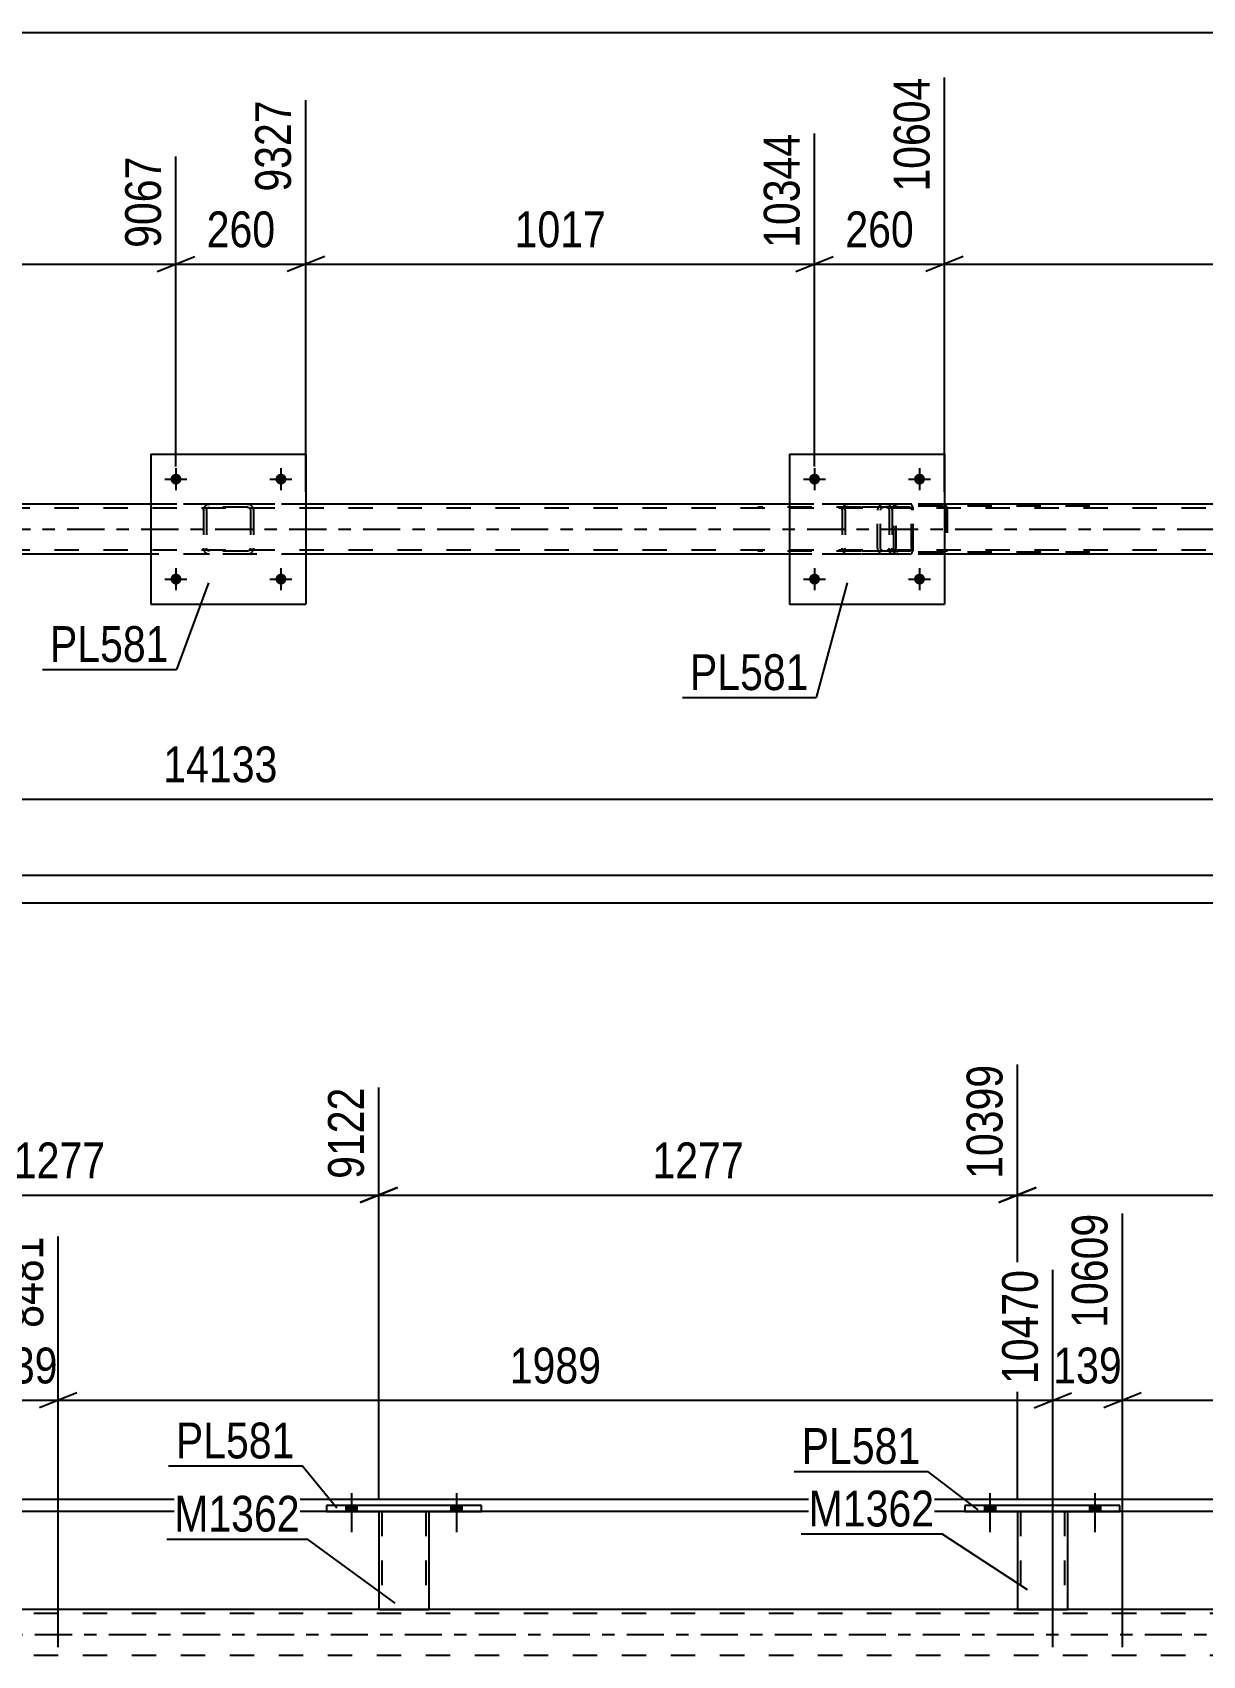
# Model space of a CAD drawing. Header units: millimetres. Extents: x 0 to 1797, y -6 to 560.
# Drawn here: x 1412.1 to 1505.7, y 425.1 to 555 of the extents above; entities that cross this region are included whole.
import ezdxf

# ---------------------------------------------------------------- set-up
doc = ezdxf.new("R2010")
doc.units = ezdxf.units.MM
doc.linetypes.add('DXK_LINE_DOT2', pattern=[3.9198, 1.9599, -1.9599])
doc.linetypes.add('DXK_LINE_DOT3', pattern=[5.9187, 2.979, -0.9799, 0.9799, -0.9799])
doc.styles.add('Arial Narrow', font='ARIALN.TTF', dxfattribs={"height": 0.2})

# ---------------------------------------------------------------- blocks, each defined once
blk = doc.blocks.new('Bolt-814276781-2627 - 2618')
at = {"linetype": 'Continuous'}
for points in [[(1475.12, 511.29, -1), (1474.24, 511.29, -1)], [(1483.52, 511.29, -1), (1482.64, 511.29, -1)]]:
    blk.add_hatch(color=1, dxfattribs=at).paths.add_polyline_path(points)
at = {"color": 1, "linetype": 'Continuous'}
for p, q in [((1474.68, 512.17), (1474.68, 510.41)), ((1483.08, 512.17), (1483.08, 510.41)), ((1473.8, 511.29), (1475.56, 511.29)), ((1482.2, 511.29), (1483.96, 511.29))]:
    blk.add_line(p, q, dxfattribs=at)
blk = doc.blocks.new('Part-814276781-2698 - 2618')
at = {"color": 7, "linetype": 'DXK_LINE_DOT2'}
for p, q in [((1481.06, 517.09), (1481.03, 516.96)), ((1481.2, 516.96), (1481.21, 517.03)), ((1481.21, 517.03), (1481.25, 517.08)), ((1481.37, 517.28), (1481.24, 517.26)), ((1481.25, 517.08), (1481.3, 517.11)), ((1481.3, 517.11), (1481.37, 517.12)), ((1496.7, 517.28), (1481.37, 517.28)), ((1496.7, 517.12), (1481.37, 517.12)), ((1485.08, 517.26), (1484.95, 517.28)), ((1484.95, 517.12), (1485.01, 517.11)), ((1485.01, 517.11), (1485.07, 517.08)), ((1485.07, 517.08), (1485.1, 517.03)), ((1485.1, 517.03), (1485.12, 516.96)), ((1485.29, 516.96), (1485.26, 517.09)), ((1481.03, 513.6), (1481.03, 516.96)), ((1481.2, 513.6), (1481.2, 516.96)), ((1485.12, 516.96), (1485.12, 513.6)), ((1485.29, 516.96), (1485.29, 513.6)), ((1481.03, 513.6), (1481.06, 513.48)), ((1481.21, 513.54), (1481.2, 513.6)), ((1481.25, 513.49), (1481.21, 513.54)), ((1481.24, 513.31), (1481.37, 513.28)), ((1481.3, 513.46), (1481.25, 513.49)), ((1481.37, 513.44), (1481.3, 513.46)), ((1496.7, 513.44), (1481.37, 513.44)), ((1496.7, 513.28), (1481.37, 513.28)), ((1485.01, 513.46), (1484.95, 513.44)), ((1484.95, 513.28), (1485.08, 513.31)), ((1485.07, 513.49), (1485.01, 513.46)), ((1485.1, 513.54), (1485.07, 513.49)), ((1485.12, 513.6), (1485.1, 513.54)), ((1485.26, 513.48), (1485.29, 513.6))]:
    blk.add_line(p, q, dxfattribs=at)
for centre, start, end in [((1481.36, 516.95), 110.7583, 155.68), ((1484.96, 516.95), 24.32, 69.2417), ((1481.36, 513.62), 204.32, 249.2417)]:
    blk.add_arc(centre, 0.331, start, end, dxfattribs=at)
blk = doc.blocks.new('Part-814276781-2728 - 2618')
at = {"color": 7, "linetype": 'DXK_LINE_DOT2'}
for p, q in [((1477.18, 517.25), (1477.36, 517.28)), ((1477.36, 517.28), (1477.18, 517.25)), ((1477.19, 516.97), (1477.27, 517.03)), ((1477.27, 517.03), (1477.36, 517.04)), ((1480.4, 517.28), (1477.36, 517.28)), ((1480.4, 517.04), (1477.36, 517.04)), ((1480.4, 517.28), (1480.59, 517.25)), ((1480.59, 517.25), (1480.4, 517.28)), ((1480.4, 517.04), (1480.49, 517.03)), ((1480.49, 517.03), (1480.57, 516.97)), ((1476.88, 516.8), (1476.92, 516.99)), ((1476.92, 516.99), (1476.88, 516.8)), ((1476.88, 516.8), (1476.88, 513.76)), ((1477.12, 516.8), (1477.14, 516.9)), ((1477.12, 516.8), (1477.12, 513.76)), ((1477.14, 516.9), (1477.19, 516.97)), ((1480.57, 516.97), (1480.62, 516.9)), ((1480.62, 516.9), (1480.64, 516.8)), ((1480.64, 516.8), (1480.64, 513.76)), ((1480.85, 516.99), (1480.88, 516.8)), ((1480.88, 516.8), (1480.85, 516.99)), ((1480.88, 516.8), (1480.88, 513.76)), ((1476.92, 513.58), (1476.88, 513.76)), ((1476.88, 513.76), (1476.92, 513.58)), ((1477.14, 513.67), (1477.12, 513.76)), ((1477.19, 513.59), (1477.14, 513.67)), ((1477.36, 513.28), (1477.18, 513.32)), ((1477.18, 513.32), (1477.36, 513.28)), ((1477.27, 513.54), (1477.19, 513.59)), ((1477.36, 513.52), (1477.27, 513.54)), ((1480.4, 513.52), (1477.36, 513.52)), ((1480.4, 513.28), (1477.36, 513.28)), ((1480.49, 513.54), (1480.4, 513.52)), ((1480.59, 513.32), (1480.4, 513.28)), ((1480.4, 513.28), (1480.59, 513.32)), ((1480.57, 513.59), (1480.49, 513.54)), ((1480.62, 513.67), (1480.57, 513.59)), ((1480.64, 513.76), (1480.62, 513.67)), ((1480.88, 513.76), (1480.85, 513.58)), ((1480.85, 513.58), (1480.88, 513.76))]:
    blk.add_line(p, q, dxfattribs=at)
at = {"color": 7, "linetype": 'DXK_LINE_DOT3'}
blk.add_line((1478.88, 515.28), (1478.88, 515.28), dxfattribs=at)
at = {"color": 7, "linetype": 'DXK_LINE_DOT2'}
for centre, start, end in [((1477.36, 516.8), 112.5, 157.5), ((1477.36, 516.8), 112.5, 157.5), ((1480.4, 516.8), 22.5, 67.5), ((1480.4, 516.8), 22.5, 67.5), ((1477.36, 513.76), 202.5, 247.5), ((1477.36, 513.76), 202.5, 247.5), ((1480.4, 513.76), 292.5, 337.5), ((1480.4, 513.76), 292.5, 337.5)]:
    blk.add_arc(centre, 0.48, start, end, dxfattribs=at)
blk = doc.blocks.new('Bolt-814276781-2737 - 2618')
at = {"linetype": 'Continuous'}
for points in [[(1475.12, 519.29, -1), (1474.24, 519.29, -1)], [(1483.52, 519.29, -1), (1482.64, 519.29, -1)]]:
    blk.add_hatch(color=1, dxfattribs=at).paths.add_polyline_path(points)
at = {"color": 1, "linetype": 'Continuous'}
for p, q in [((1474.68, 520.17), (1474.68, 518.41)), ((1483.08, 520.17), (1483.08, 518.41)), ((1473.8, 519.29), (1475.56, 519.29)), ((1482.2, 519.29), (1483.96, 519.29))]:
    blk.add_line(p, q, dxfattribs=at)
blk = doc.blocks.new('Part-814276781-2758 - 2618')
at = {"color": 7, "linetype": 'DXK_LINE_DOT2'}
for p, q in [((1709.82, 517.28), (1135.41, 517.28)), ((1434, 517.28), (1421.6, 517.28)), ((1485.08, 517.28), (1472.68, 517.28)), ((1709.82, 516.96), (1107.12, 516.96)), ((1709.82, 513.6), (1107.12, 513.6)), ((1434, 513.28), (1421.6, 513.28)), ((1485.08, 513.28), (1472.68, 513.28))]:
    blk.add_line(p, q, dxfattribs=at)
at = {"color": 2, "linetype": 'Continuous'}
for p, q in [((1421.6, 517.28), (1382.92, 517.28)), ((1472.68, 517.28), (1434, 517.28)), ((1523.76, 517.28), (1485.08, 517.28)), ((1421.6, 513.28), (1382.92, 513.28)), ((1472.68, 513.28), (1434, 513.28)), ((1523.76, 513.28), (1485.08, 513.28))]:
    blk.add_line(p, q, dxfattribs=at)
at = {"color": 7, "linetype": 'DXK_LINE_DOT3'}
blk.add_line((1107.12, 515.28), (1709.82, 515.28), dxfattribs=at)
blk = doc.blocks.new('Bolt-814276781-2786 - 2618')
at = {"linetype": 'Continuous'}
for points in [[(1424.04, 519.29, -1), (1423.16, 519.29, -1)], [(1432.44, 519.29, -1), (1431.56, 519.29, -1)]]:
    blk.add_hatch(color=1, dxfattribs=at).paths.add_polyline_path(points)
at = {"color": 1, "linetype": 'Continuous'}
for p, q in [((1423.6, 520.17), (1423.6, 518.41)), ((1432, 520.17), (1432, 518.41)), ((1422.72, 519.29), (1424.48, 519.29)), ((1431.12, 519.29), (1432.88, 519.29))]:
    blk.add_line(p, q, dxfattribs=at)
blk = doc.blocks.new('Part-814276781-2856 - 2618')
at = {"color": 7, "linetype": 'DXK_LINE_DOT2'}
for p, q in [((1426.1, 517.25), (1426.28, 517.28)), ((1426.28, 517.28), (1426.1, 517.25)), ((1426.11, 516.97), (1426.19, 517.03)), ((1426.19, 517.03), (1426.28, 517.04)), ((1429.32, 517.28), (1426.28, 517.28)), ((1429.32, 517.04), (1426.28, 517.04)), ((1429.32, 517.28), (1429.51, 517.25)), ((1429.51, 517.25), (1429.32, 517.28)), ((1429.32, 517.04), (1429.41, 517.03)), ((1429.41, 517.03), (1429.49, 516.97)), ((1425.8, 516.8), (1425.84, 516.99)), ((1425.84, 516.99), (1425.8, 516.8)), ((1425.8, 516.8), (1425.8, 513.76)), ((1426.04, 516.8), (1426.06, 516.9)), ((1426.04, 516.8), (1426.04, 513.76)), ((1426.06, 516.9), (1426.11, 516.97)), ((1429.49, 516.97), (1429.54, 516.9)), ((1429.54, 516.9), (1429.56, 516.8)), ((1429.56, 516.8), (1429.56, 513.76)), ((1429.77, 516.99), (1429.8, 516.8)), ((1429.8, 516.8), (1429.77, 516.99)), ((1429.8, 516.8), (1429.8, 513.76)), ((1425.84, 513.58), (1425.8, 513.76)), ((1425.8, 513.76), (1425.84, 513.58)), ((1426.06, 513.67), (1426.04, 513.76)), ((1426.11, 513.59), (1426.06, 513.67)), ((1426.28, 513.28), (1426.1, 513.32)), ((1426.1, 513.32), (1426.28, 513.28)), ((1426.19, 513.54), (1426.11, 513.59)), ((1426.28, 513.52), (1426.19, 513.54)), ((1429.32, 513.52), (1426.28, 513.52)), ((1429.32, 513.28), (1426.28, 513.28)), ((1429.41, 513.54), (1429.32, 513.52)), ((1429.51, 513.32), (1429.32, 513.28)), ((1429.32, 513.28), (1429.51, 513.32)), ((1429.49, 513.59), (1429.41, 513.54)), ((1429.54, 513.67), (1429.49, 513.59)), ((1429.56, 513.76), (1429.54, 513.67)), ((1429.8, 513.76), (1429.77, 513.58)), ((1429.77, 513.58), (1429.8, 513.76))]:
    blk.add_line(p, q, dxfattribs=at)
at = {"color": 7, "linetype": 'DXK_LINE_DOT3'}
blk.add_line((1427.8, 515.28), (1427.8, 515.28), dxfattribs=at)
at = {"color": 7, "linetype": 'DXK_LINE_DOT2'}
for centre, start, end in [((1426.28, 516.8), 112.5, 157.5), ((1426.28, 516.8), 112.5, 157.5), ((1429.32, 516.8), 22.5, 67.5), ((1429.32, 516.8), 22.5, 67.5), ((1426.28, 513.76), 202.5, 247.5), ((1426.28, 513.76), 202.5, 247.5), ((1429.32, 513.76), 292.5, 337.5), ((1429.32, 513.76), 292.5, 337.5)]:
    blk.add_arc(centre, 0.48, start, end, dxfattribs=at)
blk = doc.blocks.new('Part-814276781-2861 - 2618')
at = {"color": 2, "linetype": 'Continuous'}
for p, q in [((1421.6, 521.28), (1421.6, 509.28)), ((1421.6, 521.28), (1434, 521.28)), ((1434, 521.28), (1434, 509.28)), ((1421.6, 509.28), (1434, 509.28))]:
    blk.add_line(p, q, dxfattribs=at)
blk = doc.blocks.new('Part-814276781-2868 - 2618')
at = {"color": 2, "linetype": 'Continuous'}
for p, q in [((1472.68, 521.28), (1472.68, 509.28)), ((1472.68, 521.28), (1485.08, 521.28)), ((1485.08, 521.28), (1485.08, 509.28)), ((1472.68, 509.28), (1485.08, 509.28))]:
    blk.add_line(p, q, dxfattribs=at)
blk = doc.blocks.new('Part-814276781-2896 - 2618')
at = {"color": 7, "linetype": 'DXK_LINE_DOT2'}
for p, q in [((1482.31, 517.28), (1470.15, 517.28)), ((1482.31, 517.04), (1470.15, 517.04)), ((1480.21, 517.28), (1480.02, 517.25)), ((1480.04, 516.97), (1480.12, 517.03)), ((1480.12, 517.03), (1480.21, 517.04)), ((1481.03, 517.04), (1481.03, 517.28)), ((1482.41, 517.25), (1482.31, 517.28)), ((1482.31, 517.04), (1482.36, 517.03)), ((1482.36, 517.03), (1482.4, 516.97)), ((1482.5, 517.14), (1482.41, 517.25)), ((1482.56, 516.99), (1482.5, 517.14)), ((1479.75, 516.99), (1479.71, 516.8)), ((1479.71, 513.76), (1479.71, 516.8)), ((1479.96, 516.8), (1479.98, 516.9)), ((1479.96, 513.76), (1479.96, 516.8)), ((1479.98, 516.9), (1480.04, 516.97)), ((1482.4, 516.97), (1482.43, 516.9)), ((1482.43, 516.9), (1482.44, 516.8)), ((1482.44, 513.76), (1482.44, 516.8)), ((1482.58, 516.8), (1482.56, 516.99)), ((1482.58, 513.76), (1482.58, 516.8)), ((1482.31, 513.52), (1470.15, 513.52)), ((1482.31, 513.28), (1470.15, 513.28)), ((1479.71, 513.76), (1479.75, 513.58)), ((1479.98, 513.67), (1479.96, 513.76)), ((1480.04, 513.59), (1479.98, 513.67)), ((1480.02, 513.32), (1480.21, 513.28)), ((1480.12, 513.54), (1480.04, 513.59)), ((1480.21, 513.52), (1480.12, 513.54)), ((1481.03, 513.28), (1481.03, 513.52)), ((1482.36, 513.54), (1482.31, 513.52)), ((1482.31, 513.28), (1482.41, 513.32)), ((1482.4, 513.59), (1482.36, 513.54)), ((1482.43, 513.67), (1482.4, 513.59)), ((1482.41, 513.32), (1482.5, 513.43)), ((1482.44, 513.76), (1482.43, 513.67)), ((1482.5, 513.43), (1482.56, 513.58)), ((1482.56, 513.58), (1482.58, 513.76))]:
    blk.add_line(p, q, dxfattribs=at)
for centre, start, end in [((1480.2, 516.79), 111.1941, 156.1506), ((1480.2, 513.78), 203.8494, 248.8059)]:
    blk.add_arc(centre, 0.492, start, end, dxfattribs=at)
blk = doc.blocks.new('Bolt-814276781-2909 - 2618')
at = {"linetype": 'Continuous'}
for points in [[(1424.04, 511.29, -1), (1423.16, 511.29, -1)], [(1432.44, 511.29, -1), (1431.56, 511.29, -1)]]:
    blk.add_hatch(color=1, dxfattribs=at).paths.add_polyline_path(points)
at = {"color": 1, "linetype": 'Continuous'}
for p, q in [((1423.6, 512.17), (1423.6, 510.41)), ((1432, 512.17), (1432, 510.41)), ((1422.72, 511.29), (1424.48, 511.29)), ((1431.12, 511.29), (1432.88, 511.29))]:
    blk.add_line(p, q, dxfattribs=at)
blk = doc.blocks.new('Part-814276781-3911 - 3708')
at = {"color": 2, "linetype": 'Continuous'}
for p, q in [((1439.83, 428.82), (1392.75, 428.82)), ((1490.91, 428.82), (1443.83, 428.82)), ((1541.99, 428.82), (1494.91, 428.82))]:
    blk.add_line(p, q, dxfattribs=at)
at = {"color": 7, "linetype": 'DXK_LINE_DOT2'}
for p, q in [((1443.83, 428.82), (1439.83, 428.82)), ((1494.91, 428.82), (1490.91, 428.82)), ((1723.85, 428.5), (1074.94, 428.5)), ((1723.85, 425.14), (1074.94, 425.14))]:
    blk.add_line(p, q, dxfattribs=at)
at = {"color": 7, "linetype": 'DXK_LINE_DOT3'}
blk.add_line((1074.94, 426.82), (1723.85, 426.82), dxfattribs=at)
blk = doc.blocks.new('Bolt-814276781-4166 - 3708')
at = {"linetype": 'Continuous'}
for points in [[(1437.19, 436.66), (1438.07, 436.66), (1438.07, 437.14), (1437.19, 437.14)], [(1445.59, 436.66), (1446.47, 436.66), (1446.47, 437.14), (1445.59, 437.14)]]:
    blk.add_hatch(color=1, dxfattribs=at).paths.add_polyline_path(points)
at = {"color": 1, "linetype": 'Continuous'}
for p, q in [((1437.63, 438.14), (1437.63, 435.02)), ((1446.03, 438.14), (1446.03, 435.02)), ((1437.19, 437.14), (1437.19, 436.66)), ((1438.07, 437.14), (1438.07, 436.66)), ((1445.59, 437.14), (1445.59, 436.66)), ((1446.47, 437.14), (1446.47, 436.66))]:
    blk.add_line(p, q, dxfattribs=at)
blk = doc.blocks.new('Bolt-814276781-4167 - 3708')
at = {"linetype": 'Continuous'}
for points in [[(1437.19, 436.66), (1438.07, 436.66), (1438.07, 437.14), (1437.19, 437.14)], [(1445.59, 436.66), (1446.47, 436.66), (1446.47, 437.14), (1445.59, 437.14)]]:
    blk.add_hatch(color=1, dxfattribs=at).paths.add_polyline_path(points)
at = {"color": 1, "linetype": 'Continuous'}
for p, q in [((1437.63, 438.14), (1437.63, 435.02)), ((1446.03, 438.14), (1446.03, 435.02)), ((1437.19, 437.14), (1437.19, 436.66)), ((1438.07, 437.14), (1438.07, 436.66)), ((1445.59, 437.14), (1445.59, 436.66)), ((1446.47, 437.14), (1446.47, 436.66))]:
    blk.add_line(p, q, dxfattribs=at)
blk = doc.blocks.new('Part-814276781-4077 - 3708')
at = {"color": 2, "linetype": 'Continuous'}
for p, q in [((1486.71, 437.14), (1486.71, 436.66)), ((1499.11, 437.14), (1486.71, 437.14)), ((1486.71, 436.66), (1499.11, 436.66)), ((1499.11, 436.66), (1499.11, 437.14))]:
    blk.add_line(p, q, dxfattribs=at)
blk = doc.blocks.new('Part-814276781-4082 - 3708')
at = {"color": 2, "linetype": 'Continuous'}
for p, q in [((1490.91, 436.66), (1490.91, 428.82)), ((1494.91, 436.66), (1494.91, 428.82)), ((1490.91, 428.82), (1494.91, 428.82))]:
    blk.add_line(p, q, dxfattribs=at)
at = {"color": 7, "linetype": 'DXK_LINE_DOT2'}
for p, q in [((1490.91, 436.66), (1494.91, 436.66)), ((1490.91, 436.66), (1490.91, 436.66)), ((1490.91, 436.66), (1490.91, 436.66)), ((1491.15, 436.66), (1491.15, 428.82)), ((1494.67, 436.66), (1494.67, 428.82)), ((1494.91, 436.66), (1494.91, 436.66)), ((1494.91, 436.66), (1494.91, 436.66)), ((1494.61, 428.82), (1494.65, 428.82)), ((1494.61, 428.82), (1494.65, 428.82)), ((1494.65, 428.82), (1494.67, 428.82)), ((1494.65, 428.82), (1494.67, 428.82))]:
    blk.add_line(p, q, dxfattribs=at)
blk = doc.blocks.new('Part-814276781-4087 - 3708')
at = {"color": 2, "linetype": 'Continuous'}
for p, q in [((1435.63, 437.14), (1435.63, 436.66)), ((1448.03, 437.14), (1435.63, 437.14)), ((1435.63, 436.66), (1448.03, 436.66)), ((1448.03, 436.66), (1448.03, 437.14))]:
    blk.add_line(p, q, dxfattribs=at)
blk = doc.blocks.new('Part-814276781-4092 - 3708')
at = {"color": 2, "linetype": 'Continuous'}
for p, q in [((1439.83, 436.66), (1439.83, 428.82)), ((1443.83, 436.66), (1443.83, 428.82)), ((1439.83, 428.82), (1443.83, 428.82))]:
    blk.add_line(p, q, dxfattribs=at)
at = {"color": 7, "linetype": 'DXK_LINE_DOT2'}
for p, q in [((1439.83, 436.66), (1443.83, 436.66)), ((1439.83, 436.66), (1439.83, 436.66)), ((1439.83, 436.66), (1439.83, 436.66)), ((1440.07, 436.66), (1440.07, 428.82)), ((1443.59, 436.66), (1443.59, 428.82)), ((1443.83, 436.66), (1443.83, 436.66)), ((1443.83, 436.66), (1443.83, 436.66)), ((1443.53, 428.82), (1443.57, 428.82)), ((1443.53, 428.82), (1443.57, 428.82)), ((1443.57, 428.82), (1443.59, 428.82)), ((1443.57, 428.82), (1443.59, 428.82))]:
    blk.add_line(p, q, dxfattribs=at)
blk = doc.blocks.new('Bolt-814276781-4164 - 3708')
at = {"linetype": 'Continuous'}
for points in [[(1488.27, 436.66), (1489.15, 436.66), (1489.15, 437.14), (1488.27, 437.14)], [(1496.67, 436.66), (1497.55, 436.66), (1497.55, 437.14), (1496.67, 437.14)]]:
    blk.add_hatch(color=1, dxfattribs=at).paths.add_polyline_path(points)
at = {"color": 1, "linetype": 'Continuous'}
for p, q in [((1488.71, 438.14), (1488.71, 435.02)), ((1497.11, 438.14), (1497.11, 435.02)), ((1488.27, 437.14), (1488.27, 436.66)), ((1489.15, 437.14), (1489.15, 436.66)), ((1496.67, 437.14), (1496.67, 436.66)), ((1497.55, 437.14), (1497.55, 436.66))]:
    blk.add_line(p, q, dxfattribs=at)
blk = doc.blocks.new('Bolt-814276781-4165 - 3708')
at = {"linetype": 'Continuous'}
for points in [[(1488.27, 436.66), (1489.15, 436.66), (1489.15, 437.14), (1488.27, 437.14)], [(1496.67, 436.66), (1497.55, 436.66), (1497.55, 437.14), (1496.67, 437.14)]]:
    blk.add_hatch(color=1, dxfattribs=at).paths.add_polyline_path(points)
at = {"color": 1, "linetype": 'Continuous'}
for p, q in [((1488.71, 438.14), (1488.71, 435.02)), ((1497.11, 438.14), (1497.11, 435.02)), ((1488.27, 437.14), (1488.27, 436.66)), ((1489.15, 437.14), (1489.15, 436.66)), ((1496.67, 437.14), (1496.67, 436.66)), ((1497.55, 437.14), (1497.55, 436.66))]:
    blk.add_line(p, q, dxfattribs=at)
blk = doc.blocks.new('StraightDimension-814276781-2928 - 2618')
at = {"color": 7, "linetype": 'Continuous'}
blk.add_line((1082.85, 555.04), (1710.46, 555.04), dxfattribs=at)
blk = doc.blocks.new('StraightDimension-814276781-3135 - 2618')
at = {"color": 7, "linetype": 'Continuous'}
blk.add_line((1144.5, 493.68), (1709.82, 493.68), dxfattribs=at)
at = {"color": 0}
blk.add_wipeout([(1432.33, 494.43), (1432.33, 498.63), (1421.99, 498.63), (1421.99, 494.43)], dxfattribs=at)
at = {"color": 3, "style": 'Arial Narrow'}
blk.add_text('14133', height=2.863, dxfattribs=at).set_placement((1422.59, 495.03))
blk = doc.blocks.new('StraightDimension-814276781-3390 - 2618')
at = {"color": 7, "linetype": 'Continuous'}
for p, q in [((1434, 518.28), (1434, 549.61)), ((1423.6, 520.29), (1423.6, 545.11)), ((1422.1, 535.9), (1425.1, 537.1)), ((1423.6, 536.5), (1434, 536.5)), ((1435.5, 537.1), (1432.5, 535.9))]:
    blk.add_line(p, q, dxfattribs=at)
at = {"color": 0}
blk.add_wipeout([(1432.14, 537.25), (1432.14, 541.45), (1425.46, 541.45), (1425.46, 537.25)], dxfattribs=at)
at = {"color": 3, "style": 'Arial Narrow'}
blk.add_text('260', height=2.863, dxfattribs=at).set_placement((1426.06, 537.85))
at = {"color": 0, "linetype": 'Continuous'}
blk.add_wipeout([(1433.4, 550.21), (1429.2, 550.21), (1429.2, 541.7), (1433.4, 541.7)], dxfattribs=at)
at = {"color": 3, "linetype": 'Continuous', "style": 'Arial Narrow'}
blk.add_text('9327', height=2.863, rotation=90.0002, dxfattribs=at).set_placement((1432.8, 542.3))
blk = doc.blocks.new('StraightDimension-814276781-3336 - 2618')
at = {"color": 7, "linetype": 'Continuous'}
for p, q in [((1485.08, 518.28), (1485.08, 551.44)), ((1576.84, 520.29), (1576.84, 546.94)), ((1486.58, 537.1), (1483.58, 535.9)), ((1485.08, 536.5), (1576.84, 536.5)), ((1575.34, 535.9), (1578.34, 537.1))]:
    blk.add_line(p, q, dxfattribs=at)
at = {"color": 0}
blk.add_wipeout([(1535.22, 537.25), (1535.22, 541.45), (1526.71, 541.45), (1526.71, 537.25)], dxfattribs=at)
at = {"color": 3, "style": 'Arial Narrow'}
blk.add_text('2294', height=2.863, dxfattribs=at).set_placement((1527.31, 537.85))
at = {"color": 0, "linetype": 'Continuous'}
blk.add_wipeout([(1576.24, 547.54), (1572.04, 547.54), (1572.04, 537.2), (1576.24, 537.2)], dxfattribs=at)
at = {"color": 3, "linetype": 'Continuous', "style": 'Arial Narrow'}
blk.add_text('12898', height=2.863, rotation=90.0002, dxfattribs=at).set_placement((1575.64, 537.8))
blk = doc.blocks.new('StraightDimension-814276781-3354 - 2618')
at = {"color": 7, "linetype": 'Continuous'}
for p, q in [((1485.08, 518.28), (1485.08, 551.44)), ((1474.68, 520.29), (1474.68, 546.94)), ((1473.18, 535.9), (1476.18, 537.1)), ((1474.68, 536.5), (1485.08, 536.5)), ((1486.58, 537.1), (1483.58, 535.9))]:
    blk.add_line(p, q, dxfattribs=at)
at = {"color": 0}
blk.add_wipeout([(1483.23, 537.25), (1483.23, 541.45), (1476.54, 541.45), (1476.54, 537.25)], dxfattribs=at)
at = {"color": 3, "style": 'Arial Narrow'}
blk.add_text('260', height=2.863, dxfattribs=at).set_placement((1477.14, 537.85))
at = {"color": 0, "linetype": 'Continuous'}
blk.add_wipeout([(1484.48, 552.04), (1480.28, 552.04), (1480.28, 541.7), (1484.48, 541.7)], dxfattribs=at)
at = {"color": 3, "linetype": 'Continuous', "style": 'Arial Narrow'}
blk.add_text('10604', height=2.863, rotation=90.0002, dxfattribs=at).set_placement((1483.88, 542.3))
blk = doc.blocks.new('StraightDimension-814276781-3372 - 2618')
at = {"color": 7, "linetype": 'Continuous'}
for p, q in [((1434, 518.28), (1434, 549.61)), ((1474.68, 520.29), (1474.68, 546.94)), ((1435.5, 537.1), (1432.5, 535.9)), ((1434, 536.5), (1474.68, 536.5)), ((1473.18, 535.9), (1476.18, 537.1))]:
    blk.add_line(p, q, dxfattribs=at)
at = {"color": 0}
blk.add_wipeout([(1458.6, 537.25), (1458.6, 541.45), (1450.09, 541.45), (1450.09, 537.25)], dxfattribs=at)
at = {"color": 3, "style": 'Arial Narrow'}
blk.add_text('1017', height=2.863, dxfattribs=at).set_placement((1450.69, 537.85))
at = {"color": 0, "linetype": 'Continuous'}
blk.add_wipeout([(1474.08, 547.54), (1469.88, 547.54), (1469.88, 537.2), (1474.08, 537.2)], dxfattribs=at)
at = {"color": 3, "linetype": 'Continuous', "style": 'Arial Narrow'}
blk.add_text('10344', height=2.863, rotation=90.0002, dxfattribs=at).set_placement((1473.48, 537.8))
blk = doc.blocks.new('StraightDimension-814276781-3408 - 2618')
at = {"color": 7, "linetype": 'Continuous'}
for p, q in [((1382.92, 518.28), (1382.92, 549.61)), ((1423.6, 520.29), (1423.6, 545.11)), ((1384.42, 537.1), (1381.42, 535.9)), ((1382.92, 536.5), (1423.6, 536.5)), ((1422.1, 535.9), (1425.1, 537.1))]:
    blk.add_line(p, q, dxfattribs=at)
at = {"color": 0}
blk.add_wipeout([(1407.52, 537.25), (1407.52, 541.45), (1399.01, 541.45), (1399.01, 537.25)], dxfattribs=at)
at = {"color": 3, "style": 'Arial Narrow'}
blk.add_text('1017', height=2.863, dxfattribs=at).set_placement((1399.61, 537.85))
at = {"color": 0, "linetype": 'Continuous'}
blk.add_wipeout([(1423, 545.71), (1418.8, 545.71), (1418.8, 537.2), (1423, 537.2)], dxfattribs=at)
at = {"color": 3, "linetype": 'Continuous', "style": 'Arial Narrow'}
blk.add_text('9067', height=2.863, rotation=90.0002, dxfattribs=at).set_placement((1422.4, 537.8))
blk = doc.blocks.new('StraightDimension-814276781-3658 - 2618')
at = {"color": 7, "linetype": 'Continuous'}
blk.add_line((1083.49, 485.39), (1709.82, 485.39), dxfattribs=at)
blk = doc.blocks.new('StraightDimension-814276781-4562 - 3708')
at = {"color": 7, "linetype": 'Continuous'}
for p, q in [((1499.31, 425.82), (1499.31, 460.51)), ((1493.74, 425.82), (1493.74, 456.01)), ((1492.24, 444.97), (1495.24, 446.17)), ((1493.74, 445.57), (1499.31, 445.57)), ((1500.81, 446.17), (1497.81, 444.97))]:
    blk.add_line(p, q, dxfattribs=at)
at = {"color": 0}
blk.add_wipeout([(1499.87, 446.32), (1499.87, 450.52), (1493.18, 450.52), (1493.18, 446.32)], dxfattribs=at)
at = {"color": 3, "style": 'Arial Narrow'}
blk.add_text('139', height=2.863, dxfattribs=at).set_placement((1493.78, 446.92))
at = {"color": 0, "linetype": 'Continuous'}
blk.add_wipeout([(1498.71, 461.11), (1494.51, 461.11), (1494.51, 450.77), (1498.71, 450.77)], dxfattribs=at)
at = {"color": 3, "linetype": 'Continuous', "style": 'Arial Narrow'}
blk.add_text('10609', height=2.863, rotation=90.0002, dxfattribs=at).set_placement((1498.11, 451.37))
blk = doc.blocks.new('StraightDimension-814276781-5177 - 3708')
at = {"color": 7, "linetype": 'Continuous'}
for p, q in [((1540.99, 436.66), (1046.09, 436.66)), ((1540.99, 428.82), (1046.09, 428.82))]:
    blk.add_line(p, q, dxfattribs=at)
blk = doc.blocks.new('StraightDimension-814276781-4279 - 3708')
at = {"color": 7, "linetype": 'Continuous'}
for p, q in [((1388.75, 437.66), (1388.75, 470.6)), ((1439.83, 437.66), (1439.83, 470.6)), ((1390.25, 462.59), (1387.25, 461.39)), ((1438.33, 461.39), (1441.33, 462.59)), ((1388.75, 461.99), (1439.83, 461.99))]:
    blk.add_line(p, q, dxfattribs=at)
at = {"color": 0}
blk.add_wipeout([(1418.55, 462.74), (1418.55, 466.94), (1410.03, 466.94), (1410.03, 462.74)], dxfattribs=at)
at = {"color": 3, "style": 'Arial Narrow'}
blk.add_text('1277', height=2.863, dxfattribs=at).set_placement((1410.63, 463.34))
at = {"color": 0, "linetype": 'Continuous'}
blk.add_wipeout([(1439.23, 471.2), (1435.03, 471.2), (1435.03, 462.69), (1439.23, 462.69)], dxfattribs=at)
at = {"color": 3, "linetype": 'Continuous', "style": 'Arial Narrow'}
blk.add_text('9122', height=2.863, rotation=90.0002, dxfattribs=at).set_placement((1438.63, 463.29))
blk = doc.blocks.new('StraightDimension-814276781-4289 - 3708')
at = {"color": 7, "linetype": 'Continuous'}
for p, q in [((1490.91, 437.66), (1490.91, 472.43)), ((1439.83, 437.66), (1439.83, 470.6)), ((1441.33, 462.59), (1438.33, 461.39)), ((1489.41, 461.39), (1492.41, 462.59)), ((1439.83, 461.99), (1490.91, 461.99))]:
    blk.add_line(p, q, dxfattribs=at)
at = {"color": 0}
blk.add_wipeout([(1469.63, 462.74), (1469.63, 466.94), (1461.11, 466.94), (1461.11, 462.74)], dxfattribs=at)
at = {"color": 3, "style": 'Arial Narrow'}
blk.add_text('1277', height=2.863, dxfattribs=at).set_placement((1461.71, 463.34))
at = {"color": 0, "linetype": 'Continuous'}
blk.add_wipeout([(1490.31, 473.03), (1486.11, 473.03), (1486.11, 462.69), (1490.31, 462.69)], dxfattribs=at)
at = {"color": 3, "linetype": 'Continuous', "style": 'Arial Narrow'}
blk.add_text('10399', height=2.863, rotation=90.0002, dxfattribs=at).set_placement((1489.71, 463.29))
blk = doc.blocks.new('StraightDimension-814276781-4299 - 3708')
at = {"color": 7, "linetype": 'Continuous'}
for p, q in [((1490.91, 437.66), (1490.91, 472.43)), ((1593.07, 437.66), (1593.07, 472.43)), ((1492.41, 462.59), (1489.41, 461.39)), ((1591.57, 461.39), (1594.57, 462.59)), ((1490.91, 461.99), (1593.07, 461.99))]:
    blk.add_line(p, q, dxfattribs=at)
at = {"color": 0}
blk.add_wipeout([(1546.25, 462.74), (1546.25, 466.94), (1537.74, 466.94), (1537.74, 462.74)], dxfattribs=at)
at = {"color": 3, "style": 'Arial Narrow'}
blk.add_text('2554', height=2.863, dxfattribs=at).set_placement((1538.34, 463.34))
at = {"color": 0, "linetype": 'Continuous'}
blk.add_wipeout([(1592.47, 473.03), (1588.27, 473.03), (1588.27, 462.69), (1592.47, 462.69)], dxfattribs=at)
at = {"color": 3, "linetype": 'Continuous', "style": 'Arial Narrow'}
blk.add_text('12953', height=2.863, rotation=90.0002, dxfattribs=at).set_placement((1591.87, 463.29))
blk = doc.blocks.new('StraightDimension-814276781-4524 - 3708')
at = {"color": 7, "linetype": 'Continuous'}
for p, q in [((1414.18, 425.82), (1414.18, 458.68)), ((1408.61, 425.82), (1408.61, 454.18)), ((1407.11, 444.97), (1410.11, 446.17)), ((1408.61, 445.57), (1414.18, 445.57)), ((1415.68, 446.17), (1412.68, 444.97))]:
    blk.add_line(p, q, dxfattribs=at)
at = {"color": 0}
blk.add_wipeout([(1414.73, 446.32), (1414.73, 450.52), (1408.05, 450.52), (1408.05, 446.32)], dxfattribs=at)
at = {"color": 3, "style": 'Arial Narrow'}
blk.add_text('139', height=2.863, dxfattribs=at).set_placement((1408.65, 446.92))
at = {"color": 0, "linetype": 'Continuous'}
blk.add_wipeout([(1413.58, 459.28), (1409.38, 459.28), (1409.38, 450.77), (1413.58, 450.77)], dxfattribs=at)
at = {"color": 3, "linetype": 'Continuous', "style": 'Arial Narrow'}
blk.add_text('8481', height=2.863, rotation=90.0002, dxfattribs=at).set_placement((1412.98, 451.37))
blk = doc.blocks.new('StraightDimension-814276781-4543 - 3708')
at = {"color": 7, "linetype": 'Continuous'}
for p, q in [((1414.18, 425.82), (1414.18, 458.68)), ((1493.74, 425.82), (1493.74, 456.01)), ((1415.68, 446.17), (1412.68, 444.97)), ((1414.18, 445.57), (1493.74, 445.57)), ((1492.24, 444.97), (1495.24, 446.17))]:
    blk.add_line(p, q, dxfattribs=at)
at = {"color": 0}
blk.add_wipeout([(1458.22, 446.32), (1458.22, 450.52), (1449.7, 450.52), (1449.7, 446.32)], dxfattribs=at)
at = {"color": 3, "style": 'Arial Narrow'}
blk.add_text('1989', height=2.863, dxfattribs=at).set_placement((1450.3, 446.92))
at = {"color": 0, "linetype": 'Continuous'}
blk.add_wipeout([(1493.14, 456.61), (1488.94, 456.61), (1488.94, 446.27), (1493.14, 446.27)], dxfattribs=at)
at = {"color": 3, "linetype": 'Continuous', "style": 'Arial Narrow'}
blk.add_text('10470', height=2.863, rotation=90.0002, dxfattribs=at).set_placement((1492.54, 446.87))
blk = doc.blocks.new('StraightDimension-814276781-4581 - 3708')
at = {"color": 7, "linetype": 'Continuous'}
for p, q in [((1499.31, 425.82), (1499.31, 460.51)), ((1578.87, 425.82), (1578.87, 456.01)), ((1500.81, 446.17), (1497.81, 444.97)), ((1499.31, 445.57), (1578.87, 445.57)), ((1577.37, 444.97), (1580.37, 446.17))]:
    blk.add_line(p, q, dxfattribs=at)
at = {"color": 0}
blk.add_wipeout([(1543.35, 446.32), (1543.35, 450.52), (1534.84, 450.52), (1534.84, 446.32)], dxfattribs=at)
at = {"color": 3, "style": 'Arial Narrow'}
blk.add_text('1989', height=2.863, dxfattribs=at).set_placement((1535.44, 446.92))
at = {"color": 0, "linetype": 'Continuous'}
blk.add_wipeout([(1578.27, 456.61), (1574.07, 456.61), (1574.07, 446.27), (1578.27, 446.27)], dxfattribs=at)
at = {"color": 3, "linetype": 'Continuous', "style": 'Arial Narrow'}
blk.add_text('12598', height=2.863, rotation=90.0002, dxfattribs=at).set_placement((1577.67, 446.87))
blk = doc.blocks.new('StraightDimension-814276781-5133 - 3708')
at = {"color": 7, "linetype": 'Continuous'}
blk.add_line((1186.43, 487.6), (1543.99, 487.6), dxfattribs=at)
blk = doc.blocks.new('StraightDimension-814276781-5170 - 3708')
at = {"color": 7, "linetype": 'Continuous'}
for p, q in [((1716.21, 437.62), (1046.09, 437.62)), ((1540.99, 436.66), (1046.09, 436.66))]:
    blk.add_line(p, q, dxfattribs=at)
blk = doc.blocks.new('StraightDimension-814276781-5187 - 3708')
at = {"color": 7, "linetype": 'Continuous'}
blk.add_line((1540.99, 428.82), (1046.09, 428.82), dxfattribs=at)
blk = doc.blocks.new('Mark-814276781-2857 - 2618')
at = {"color": 0}
blk.add_wipeout([(1423.03, 504.66), (1423.03, 507.66), (1413.52, 507.66), (1413.52, 504.66)], dxfattribs=at)
blk.add_wipeout([(1423.03, 504.66), (1423.03, 507.66), (1413.52, 507.66), (1413.52, 504.66)], dxfattribs=at)
at = {"color": 30, "linetype": 'Continuous'}
for p in [(1426.2, 511), (1412.92, 504.06)]:
    blk.add_line(p, (1423.63, 504.06), dxfattribs=at)
at = {"color": 3, "style": 'Arial Narrow'}
blk.add_text('PL581', height=2.863, dxfattribs=at).set_placement((1413.52, 504.66))
blk = doc.blocks.new('Mark-814276781-2864 - 2618')
at = {"color": 0}
blk.add_wipeout([(1474.22, 502.41), (1474.22, 505.41), (1464.71, 505.41), (1464.71, 502.41)], dxfattribs=at)
blk.add_wipeout([(1474.22, 502.41), (1474.22, 505.41), (1464.71, 505.41), (1464.71, 502.41)], dxfattribs=at)
at = {"color": 30, "linetype": 'Continuous'}
for p in [(1477.28, 511), (1464.11, 501.81)]:
    blk.add_line(p, (1474.82, 501.81), dxfattribs=at)
at = {"color": 3, "style": 'Arial Narrow'}
blk.add_text('PL581', height=2.863, dxfattribs=at).set_placement((1464.71, 502.41))
blk = doc.blocks.new('Mark-814276781-4073 - 3708')
at = {"color": 0}
blk.add_wipeout([(1483.15, 440.48), (1483.15, 443.48), (1473.65, 443.48), (1473.65, 440.48)], dxfattribs=at)
blk.add_wipeout([(1483.15, 440.48), (1483.15, 443.48), (1473.65, 443.48), (1473.65, 440.48)], dxfattribs=at)
at = {"color": 30, "linetype": 'Continuous'}
for p in [(1473.05, 439.88), (1487.76, 436.81)]:
    blk.add_line(p, (1483.75, 439.88), dxfattribs=at)
at = {"color": 3, "style": 'Arial Narrow'}
blk.add_text('PL581', height=2.863, dxfattribs=at).set_placement((1473.65, 440.48))
blk = doc.blocks.new('Mark-814276781-4078 - 3708')
at = {"color": 0}
blk.add_wipeout([(1484.26, 435.47), (1484.26, 438.47), (1474.21, 438.47), (1474.21, 435.47)], dxfattribs=at)
blk.add_wipeout([(1484.26, 435.47), (1484.26, 438.47), (1474.21, 438.47), (1474.21, 435.47)], dxfattribs=at)
at = {"color": 30, "linetype": 'Continuous'}
for p in [(1473.61, 434.87), (1491.72, 430.4)]:
    blk.add_line(p, (1484.86, 434.87), dxfattribs=at)
at = {"color": 3, "style": 'Arial Narrow'}
blk.add_text('M1362', height=2.863, dxfattribs=at).set_placement((1474.21, 435.47))
blk = doc.blocks.new('Mark-814276781-4083 - 3708')
at = {"color": 0}
blk.add_wipeout([(1433.09, 440.92), (1433.09, 443.92), (1423.59, 443.92), (1423.59, 440.92)], dxfattribs=at)
blk.add_wipeout([(1433.09, 440.92), (1433.09, 443.92), (1423.59, 443.92), (1423.59, 440.92)], dxfattribs=at)
at = {"color": 30, "linetype": 'Continuous'}
for p in [(1422.99, 440.32), (1436.46, 436.94)]:
    blk.add_line(p, (1433.69, 440.32), dxfattribs=at)
at = {"color": 3, "style": 'Arial Narrow'}
blk.add_text('PL581', height=2.863, dxfattribs=at).set_placement((1423.59, 440.92))
blk = doc.blocks.new('Mark-814276781-4088 - 3708')
at = {"color": 0}
blk.add_wipeout([(1433.51, 435.06), (1433.51, 438.06), (1423.46, 438.06), (1423.46, 435.06)], dxfattribs=at)
blk.add_wipeout([(1433.51, 435.06), (1433.51, 438.06), (1423.46, 438.06), (1423.46, 435.06)], dxfattribs=at)
at = {"color": 30, "linetype": 'Continuous'}
for p in [(1422.86, 434.46), (1441.14, 429.34)]:
    blk.add_line(p, (1434.11, 434.46), dxfattribs=at)
at = {"color": 3, "style": 'Arial Narrow'}
blk.add_text('M1362', height=2.863, dxfattribs=at).set_placement((1423.46, 435.06))

msp = doc.modelspace()

# ---------------------------------------------------------------- block references
for name in ['StraightDimension-814276781-2928 - 2618', 'Part-814276781-2861 - 2618', 'Part-814276781-2868 - 2618', 'Bolt-814276781-2786 - 2618', 'Bolt-814276781-2737 - 2618', 'Part-814276781-2758 - 2618', 'Part-814276781-2856 - 2618', 'Part-814276781-2896 - 2618', 'Part-814276781-2728 - 2618', 'Part-814276781-2698 - 2618', 'Bolt-814276781-2909 - 2618', 'Bolt-814276781-2627 - 2618', 'Bolt-814276781-4166 - 3708', 'Bolt-814276781-4167 - 3708', 'Bolt-814276781-4164 - 3708', 'Bolt-814276781-4165 - 3708', 'Part-814276781-4087 - 3708', 'Part-814276781-4092 - 3708', 'Part-814276781-4077 - 3708', 'Part-814276781-4082 - 3708', 'Part-814276781-3911 - 3708']:
    msp.add_blockref(name, (0, 0))

# ---------------------------------------------------------------- next in the draw order: block references
for name in ['StraightDimension-814276781-3336 - 2618', 'StraightDimension-814276781-3390 - 2618', 'StraightDimension-814276781-3135 - 2618', 'StraightDimension-814276781-4562 - 3708']:
    msp.add_blockref(name, (0, 0))

# ---------------------------------------------------------------- next in the draw order: block references
for name in ['StraightDimension-814276781-3354 - 2618', 'StraightDimension-814276781-3408 - 2618', 'StraightDimension-814276781-3658 - 2618', 'StraightDimension-814276781-5177 - 3708']:
    msp.add_blockref(name, (0, 0))

# ---------------------------------------------------------------- next in the draw order: block references
for name in ['StraightDimension-814276781-3372 - 2618', 'Mark-814276781-2857 - 2618', 'Mark-814276781-2864 - 2618', 'StraightDimension-814276781-4279 - 3708']:
    msp.add_blockref(name, (0, 0))

# ---------------------------------------------------------------- next in the draw order: block references
for name in ['StraightDimension-814276781-4289 - 3708', 'StraightDimension-814276781-4524 - 3708']:
    msp.add_blockref(name, (0, 0))

# ---------------------------------------------------------------- next in the draw order: block references
msp.add_blockref('StraightDimension-814276781-4299 - 3708', (0, 0))

# ---------------------------------------------------------------- next in the draw order: block references
for name in ['StraightDimension-814276781-4581 - 3708', 'StraightDimension-814276781-4543 - 3708']:
    msp.add_blockref(name, (0, 0))

# ---------------------------------------------------------------- next in the draw order: block references
for name in ['StraightDimension-814276781-5133 - 3708', 'StraightDimension-814276781-5187 - 3708']:
    msp.add_blockref(name, (0, 0))

# ---------------------------------------------------------------- next in the draw order: block references
msp.add_blockref('StraightDimension-814276781-5170 - 3708', (0, 0))

# ---------------------------------------------------------------- next in the draw order: block references
for name in ['Mark-814276781-4083 - 3708', 'Mark-814276781-4073 - 3708']:
    msp.add_blockref(name, (0, 0))

# ---------------------------------------------------------------- next in the draw order: block references
for name in ['Mark-814276781-4088 - 3708', 'Mark-814276781-4078 - 3708']:
    msp.add_blockref(name, (0, 0))

doc.saveas('drawing.dxf')
